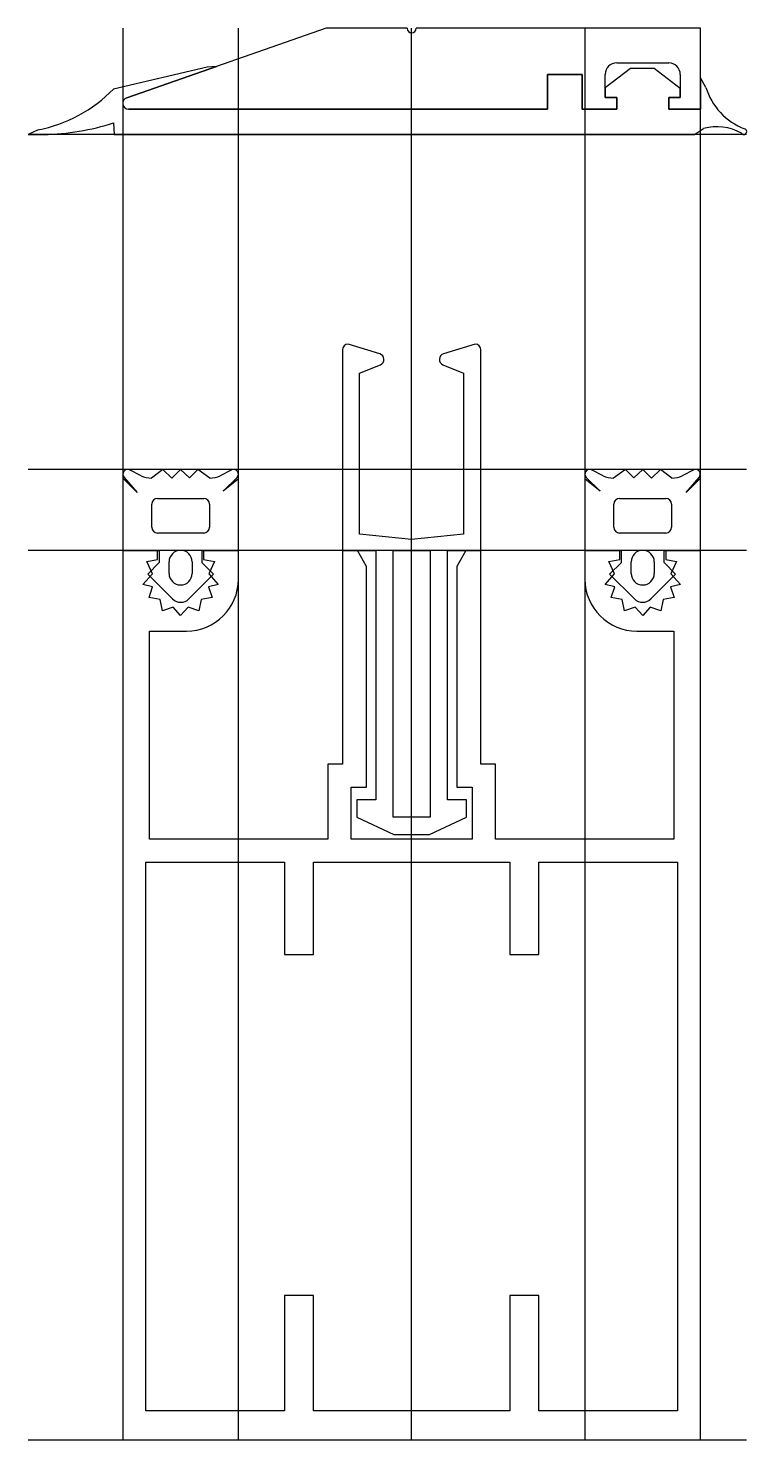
# Model space of a CAD drawing. Extents: x -33 to 29, y 0 to 122.
import ezdxf

# ---------------------------------------------------------------- set-up
doc = ezdxf.new("R2010")
doc.units = 0
doc.layers.get('0').update_dxf_attribs({"linetype": 'CONTINUOUS'})

msp = doc.modelspace()

# ---------------------------------------------------------------- linework, layer by layer
at = {"linetype": 'CONTINUOUS'}
for p, q in [((-25, 122.2), (-25, 0)), ((-7.41, 122.2), (-24.66, 116.18)), ((-15, 0), (-15, 122.2)), ((-0.4, 122.2), (-7.41, 122.2)), ((0, 0), (0, 122.2)), ((25, 122.2), (0.4, 122.2)), ((15, 122.2), (15, 0)), ((25, 0), (25, 122.2)), ((25, 115.2), (25, 122.2)), ((-17.7, 118.82), (-25.8, 116.93)), ((-24.66, 116.18), (-16.88, 118.9)), ((-16.88, 118.9), (-17.7, 118.82)), ((18.94, 118.7), (16.75, 117.05)), ((17.75, 119.2), (22.25, 119.2)), ((21, 118.7), (18.94, 118.7)), ((23.25, 116.99), (21, 118.7)), ((11.75, 115.2), (11.75, 118.2)), ((11.75, 118.2), (14.75, 118.2)), ((14.75, 118.2), (11.75, 118.2)), ((11.75, 118.2), (11.75, 115.2)), ((14.75, 118.2), (14.75, 115.2)), ((14.75, 115.2), (14.75, 118.2)), ((16.75, 116.2), (16.75, 118.2)), ((23.25, 118.2), (23.25, 116.2)), ((25.47, 117.08), (25, 117.92)), ((25, 117.92), (25, 115.2)), ((16.75, 117.05), (16.75, 116.2)), ((17.75, 116.2), (16.75, 116.2)), ((16.75, 116.2), (17.75, 116.2)), ((17.75, 115.2), (17.75, 116.2)), ((17.75, 116.2), (17.75, 115.2)), ((23.25, 116.2), (22.25, 116.2)), ((22.25, 116.2), (22.25, 115.2)), ((22.25, 115.2), (22.25, 116.2)), ((22.25, 116.2), (23.25, 116.2)), ((23.25, 116.2), (23.25, 116.99)), ((-24.5, 115.2), (11.75, 115.2)), ((11.75, 115.2), (-24.5, 115.2)), ((14.75, 115.2), (17.75, 115.2)), ((17.75, 115.2), (14.75, 115.2)), ((22.25, 115.2), (25, 115.2)), ((25, 115.2), (22.25, 115.2)), ((-25.8, 114), (-25.75, 113)), ((-32.33, 113.4), (-33.19, 113)), ((29, 113), (-33.19, 113)), ((-33.19, 113), (-31.85, 113)), ((-25.75, 113), (24.48, 113)), ((24.48, 113), (25.27, 113.51)), ((-6, 94.35), (-6, 77)), ((-2.75, 94.01), (-5.5, 94.85)), ((5.5, 94.85), (2.76, 94.01)), ((6, 77), (6, 94.35)), ((-4.5, 92.35), (-2.71, 93.07)), ((2.71, 93.07), (4.5, 92.35)), ((-4.5, 78.39), (-4.5, 92.35)), ((4.5, 92.35), (4.5, 78.39)), ((29, 84), (-33.19, 84)), ((-23.77, 82.02), (-25, 83.25)), ((-25, 83.25), (-25, 77)), ((-24.88, 83.32), (-23.77, 82.02)), ((-23.42, 83.46), (-24.42, 83.96)), ((-21.53, 84), (-22.53, 83.25)), ((-20.77, 83.25), (-21.53, 84)), ((-20.02, 84), (-20.77, 83.25)), ((-19.22, 83.28), (-20.02, 84)), ((-18.5, 84), (-19.22, 83.28)), ((-17.47, 83.25), (-18.5, 84)), ((-15.57, 83.96), (-16.58, 83.46)), ((-16.32, 82.11), (-15.11, 83.32)), ((-15, 83.19), (-16.32, 82.11)), ((-15, 77), (-15, 83.19)), ((16.32, 82.11), (15, 83.19)), ((15, 83.19), (15, 77)), ((15.11, 83.32), (16.32, 82.11)), ((16.58, 83.46), (15.57, 83.96)), ((18.5, 84), (17.47, 83.25)), ((19.22, 83.28), (18.5, 84)), ((20.02, 84), (19.22, 83.28)), ((20.77, 83.25), (20.02, 84)), ((21.53, 84), (20.77, 83.25)), ((22.53, 83.25), (21.53, 84)), ((24.42, 83.96), (23.42, 83.46)), ((23.77, 82.02), (24.88, 83.32)), ((25, 83.25), (23.77, 82.02)), ((25, 77), (25, 83.25)), ((-22.5, 79), (-22.5, 81)), ((-22, 81.5), (-18, 81.5)), ((-17.5, 81), (-17.5, 79)), ((17.5, 79), (17.5, 81)), ((18, 81.5), (22, 81.5)), ((22.5, 81), (22.5, 79)), ((-18, 78.5), (-22, 78.5)), ((0, 77.94), (-4.5, 78.39)), ((4.5, 78.39), (0, 77.94)), ((22, 78.5), (18, 78.5)), ((29, 77), (-33.19, 77)), ((-22, 77), (-25, 77)), ((-25, 77), (-25, 0)), ((-25, 77), (-21.85, 77)), ((-22, 76.21), (-22, 77)), ((-21.85, 77), (-21.85, 75.94)), ((-18.13, 75.93), (-18.13, 77)), ((-18.13, 77), (-15, 77)), ((-15, 77), (-18.01, 77)), ((-18.01, 77), (-18.01, 76.21)), ((-15, 74.5), (-15, 77)), ((-6, 77), (-3.1, 77)), ((-4.7, 77), (-6, 77)), ((-6, 77), (-6, 58.5)), ((-3.9, 75.61), (-4.7, 77)), ((-3.1, 77), (-3.1, 55.39)), ((-1.6, 77), (1.6, 77)), ((-1.6, 53.89), (-1.6, 77)), ((1.6, 77), (1.6, 53.89)), ((3.1, 55.39), (3.1, 77)), ((3.1, 77), (6, 77)), ((4.7, 77), (3.9, 75.61)), ((6, 77), (4.7, 77)), ((6, 58.5), (6, 77)), ((18.01, 77), (15, 77)), ((15, 77), (15, 74.5)), ((15, 77), (18.13, 77)), ((18.01, 76.21), (18.01, 77)), ((18.13, 77), (18.13, 75.93)), ((21.85, 75.94), (21.85, 77)), ((21.85, 77), (25, 77)), ((25, 77), (22, 77)), ((22, 77), (22, 76.21)), ((25, 0), (25, 77)), ((-22.92, 76.03), (-22, 76.21)), ((-22.44, 74.98), (-22.92, 76.03)), ((-21.85, 75.94), (-22.85, 74.94)), ((-21, 75), (-21, 76)), ((-19, 76), (-19, 75)), ((-17.14, 74.94), (-18.13, 75.93)), ((-18.01, 76.21), (-17.08, 76.03)), ((-17.08, 76.03), (-17.56, 74.98)), ((17.08, 76.03), (18.01, 76.21)), ((17.56, 74.98), (17.08, 76.03)), ((18.13, 75.93), (17.14, 74.94)), ((19, 75), (19, 76)), ((21, 76), (21, 75)), ((22.85, 74.94), (21.85, 75.94)), ((22, 76.21), (22.92, 76.03)), ((22.92, 76.03), (22.44, 74.98)), ((-23.27, 74.03), (-22.44, 74.98)), ((-22.85, 74.94), (-20.7, 72.79)), ((-19.29, 72.79), (-17.14, 74.94)), ((-17.56, 74.98), (-16.74, 74.03)), ((-3.9, 56.5), (-3.9, 75.61)), ((3.9, 75.61), (3.9, 56.5)), ((16.74, 74.03), (17.56, 74.98)), ((17.14, 74.94), (19.29, 72.79)), ((20.7, 72.79), (22.85, 74.94)), ((22.44, 74.98), (23.27, 74.03)), ((-22.42, 73.85), (-23.27, 74.03)), ((-22.73, 72.92), (-22.42, 73.85)), ((-16.74, 74.03), (-17.59, 73.85)), ((-17.59, 73.85), (-17.27, 72.92)), ((17.59, 73.85), (16.74, 74.03)), ((17.27, 72.92), (17.59, 73.85)), ((23.27, 74.03), (22.42, 73.85)), ((22.42, 73.85), (22.73, 72.92)), ((-21.77, 72.73), (-22.73, 72.92)), ((-21.58, 71.77), (-21.77, 72.73)), ((-18.23, 72.73), (-18.43, 71.77)), ((-17.27, 72.92), (-18.23, 72.73)), ((18.23, 72.73), (17.27, 72.92)), ((18.43, 71.77), (18.23, 72.73)), ((21.77, 72.73), (21.58, 71.77)), ((22.73, 72.92), (21.77, 72.73)), ((-20.65, 72.08), (-21.58, 71.77)), ((-20, 71.35), (-20.65, 72.08)), ((-19.35, 72.08), (-20, 71.35)), ((-18.43, 71.77), (-19.35, 72.08)), ((19.35, 72.08), (18.43, 71.77)), ((20, 71.35), (19.35, 72.08)), ((20.65, 72.08), (20, 71.35)), ((21.58, 71.77), (20.65, 72.08)), ((-22.7, 52), (-22.7, 70)), ((-22.7, 70), (-19.5, 70)), ((19.5, 70), (22.7, 70)), ((22.7, 70), (22.7, 52)), ((-6, 58.5), (-7.25, 58.5)), ((-7.25, 58.5), (-7.25, 52)), ((7.25, 58.5), (6, 58.5)), ((7.25, 52), (7.25, 58.5)), ((-5.25, 52), (-5.25, 56.5)), ((-5.25, 56.5), (-3.9, 56.5)), ((3.9, 56.5), (5.25, 56.5)), ((5.25, 56.5), (5.25, 52)), ((-3.1, 55.39), (-4.75, 55.39)), ((-4.75, 55.39), (-4.75, 53.89)), ((4.75, 55.39), (3.1, 55.39)), ((4.75, 53.89), (4.75, 55.39)), ((-4.75, 53.89), (-1.55, 52.39)), ((1.6, 53.89), (-1.6, 53.89)), ((1.55, 52.39), (4.75, 53.89)), ((-7.25, 52), (-22.7, 52)), ((5.25, 52), (-5.25, 52)), ((-1.55, 52.39), (1.55, 52.39)), ((22.7, 52), (7.25, 52)), ((-23, 2.5), (-23, 50)), ((-23, 50), (-11, 50)), ((-11, 50), (-11, 42)), ((-8.5, 42), (-8.5, 50)), ((-8.5, 50), (8.5, 50)), ((8.5, 50), (8.5, 42)), ((11, 42), (11, 50)), ((11, 50), (23, 50)), ((23, 50), (23, 2.5)), ((-11, 42), (-8.5, 42)), ((8.5, 42), (11, 42)), ((-8.5, 12.5), (-11, 12.5)), ((-11, 12.5), (-11, 2.5)), ((-8.5, 2.5), (-8.5, 12.5)), ((11, 12.5), (8.5, 12.5)), ((8.5, 12.5), (8.5, 2.5)), ((11, 2.5), (11, 12.5)), ((-11, 2.5), (-23, 2.5)), ((8.5, 2.5), (-8.5, 2.5)), ((23, 2.5), (11, 2.5)), ((-33.19, 0), (29, 0)), ((-25, 0), (25, 0))]:
    msp.add_line(p, q, dxfattribs=at)
for centre, radius, start, end in [((0, 122.2), 0.4, 180, 0), ((17.75, 118.2), 1, 90, 180), ((22.25, 118.2), 1, 0, 90), ((-34.76, 125.72), 12.55, 280.9627, 315.5348), ((-24.52, 115.7), 0.5, 106.0678, 272.4774), ((-24.52, 115.7), 0.5, 106.0678, 272.4774), ((30.82, 118.72), 5.6, 197.0165, 249.0222), ((-32.24, 134.18), 21.18, 271.0621, 287.709), ((26.43, 109.37), 4.3, 60.4517, 105.6424), ((28.76, 113.25), 0.25, 213.4029, 75.8076), ((-5.5, 94.35), 0.5, 90, 180), ((5.5, 94.35), 0.5, 0, 90), ((-2.9, 93.53), 0.5, 292.2417, 72.6316), ((2.9, 93.53), 0.5, 106.6793, 247.2312), ((-24.59, 83.6), 0.4, 64.162, 224.4246), ((-22.53, 85.25), 2, 243.5084, 269.9388), ((-17.47, 85.25), 2, 270.0612, 296.4916), ((-15.4, 83.6), 0.4, 315.5754, 115.838), ((15.4, 83.6), 0.4, 64.162, 224.4246), ((17.47, 85.25), 2, 243.5084, 269.9388), ((22.53, 85.25), 2, 270.0612, 296.4916), ((24.59, 83.6), 0.4, 315.5754, 115.838), ((-22, 81), 0.5, 90, 180), ((-18, 81), 0.5, 0, 90), ((18, 81), 0.5, 90, 180), ((22, 81), 0.5, 0, 90), ((-22, 79), 0.5, 180, 270), ((-18, 79), 0.5, 270, 0), ((18, 79), 0.5, 180, 270), ((22, 79), 0.5, 270, 0), ((-20, 76), 1, 0, 180), ((20, 76), 1, 0, 180), ((-20, 75), 1, 180, 0), ((20, 75), 1, 180, 0), ((-19.5, 74.5), 4.5, 270, 0), ((19.5, 74.5), 4.5, 180, 270), ((-19.99, 73.5), 1, 225.1705, 314.8295), ((19.99, 73.5), 1, 225.1705, 314.8295)]:
    msp.add_arc(centre, radius, start, end, dxfattribs=at)

doc.saveas('drawing.dxf')
